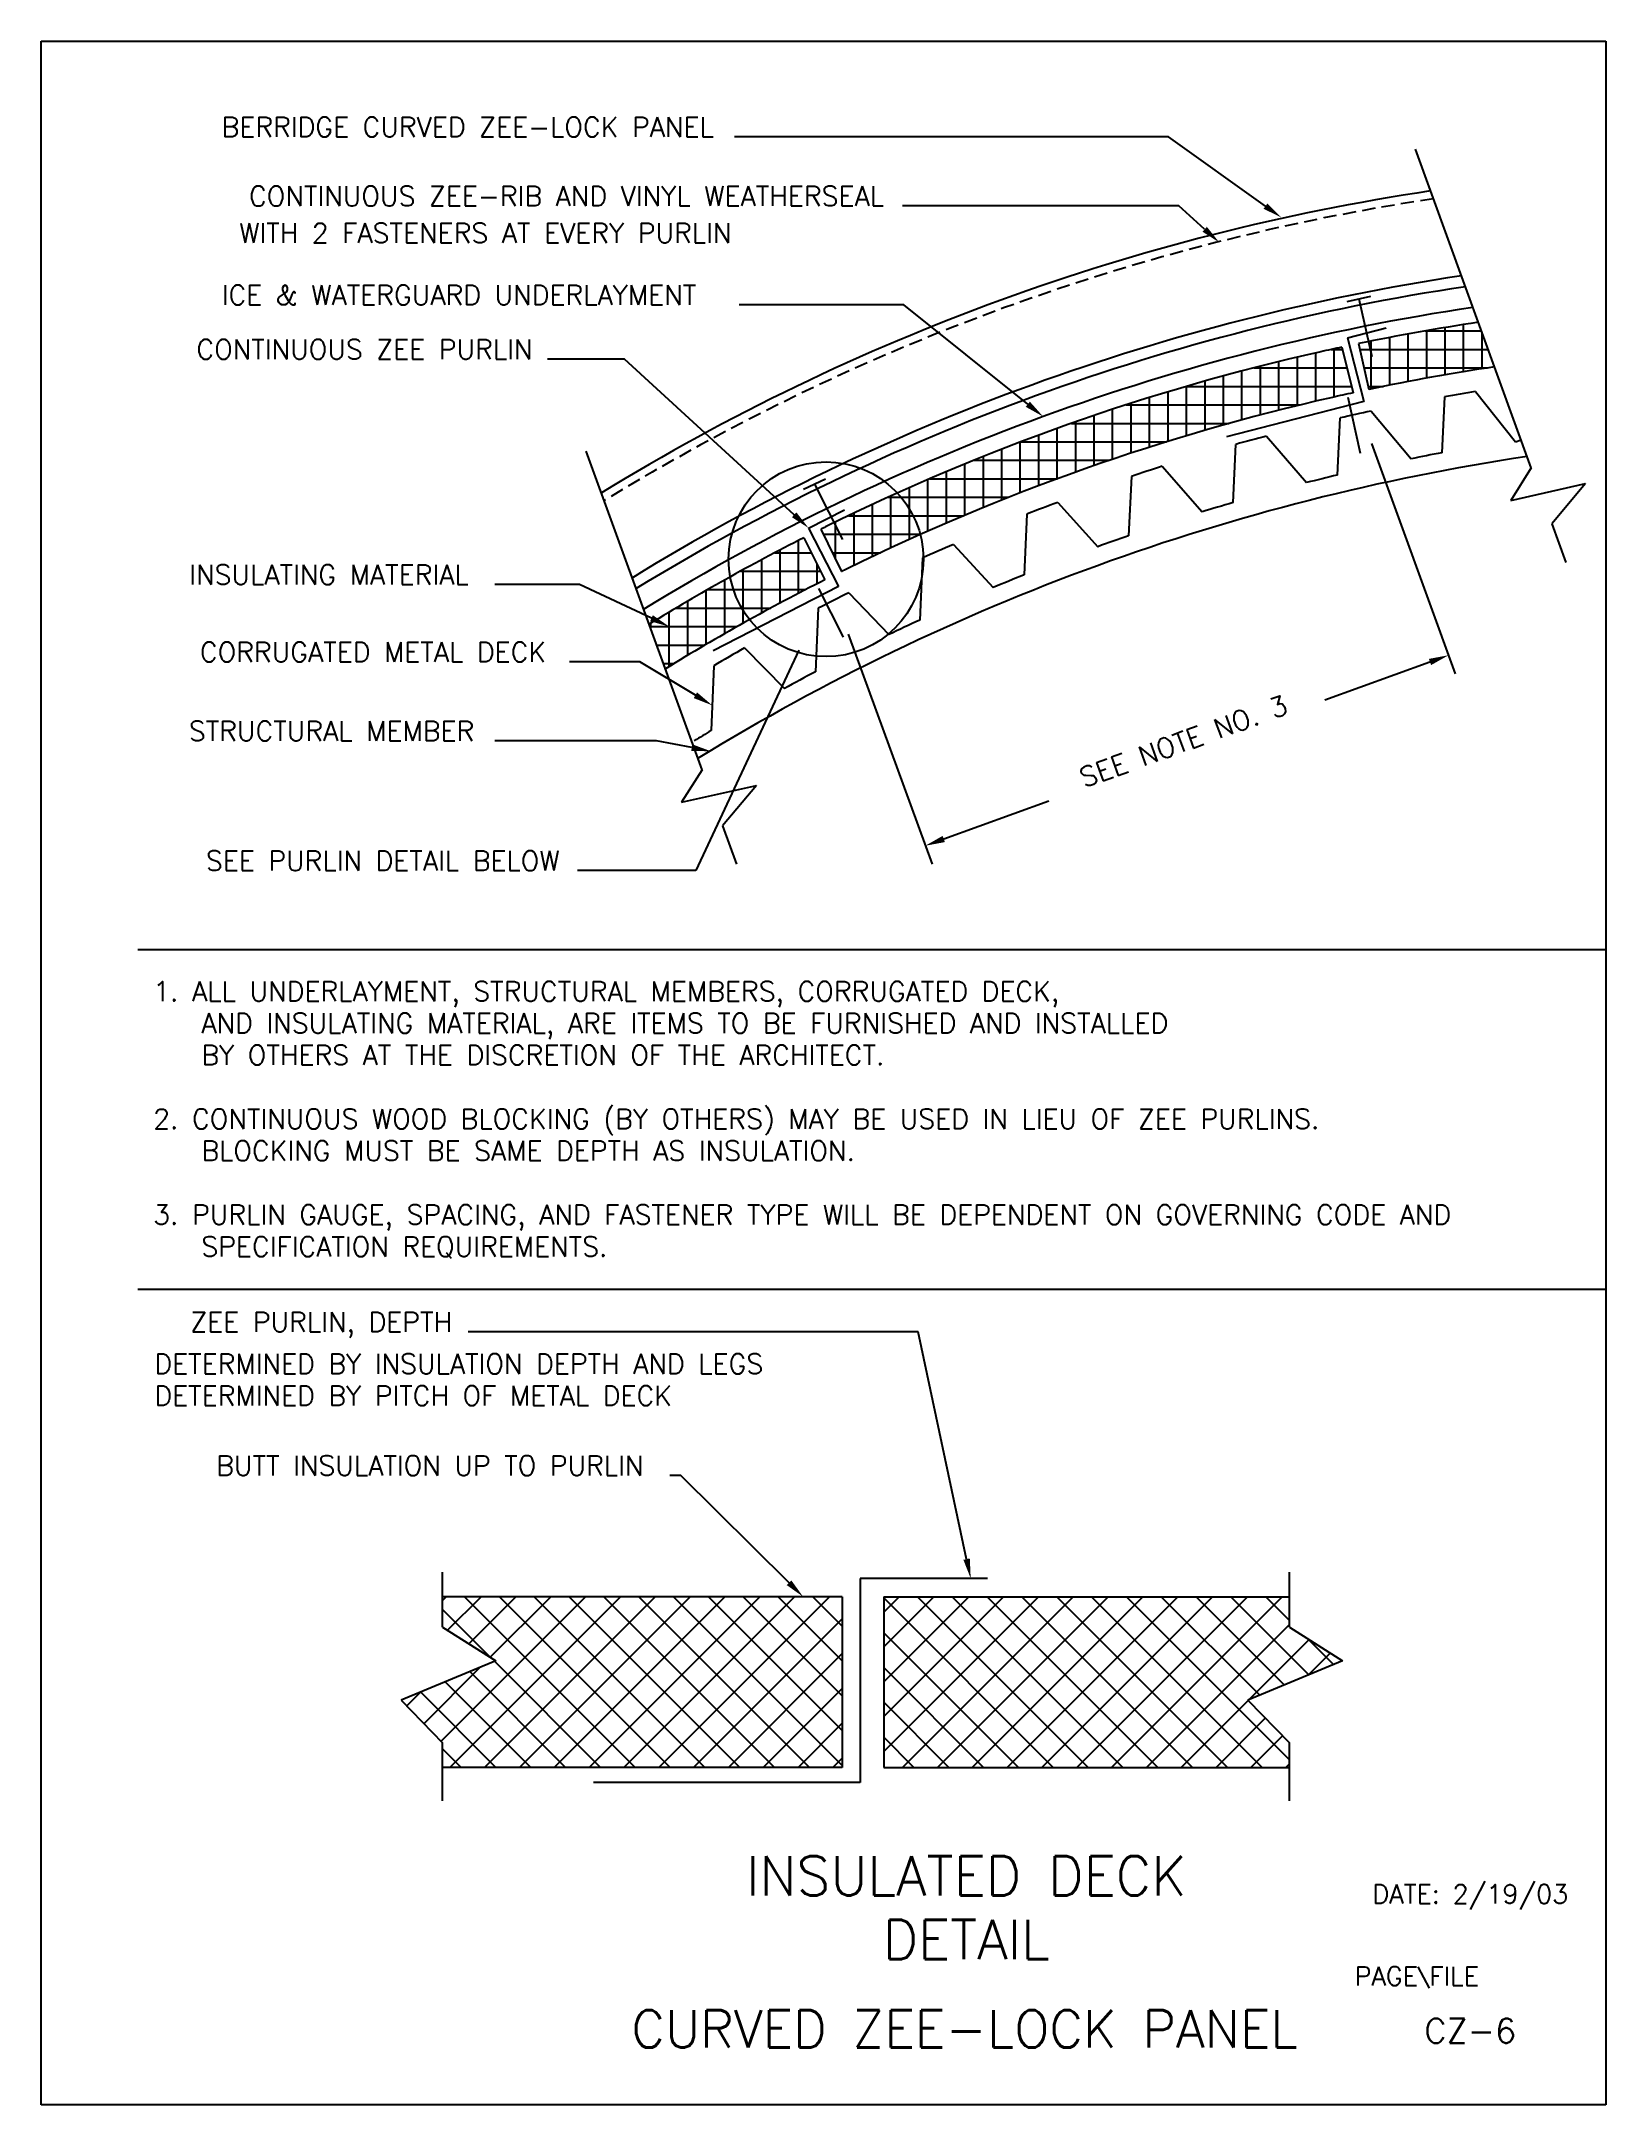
# Model space of a CAD drawing. Extents: x 0 to 23.8, y 0 to 31.4.
import ezdxf
from ezdxf.enums import TextEntityAlignment as Align

# ---------------------------------------------------------------- set-up
doc = ezdxf.new("R2010")
doc.units = 0
doc.header["$LTSCALE"] = 0.39999
doc.header["$MEASUREMENT"] = 0
doc.linetypes.add('HIDDENX2', pattern=[0.75, 0.5, -0.25])
doc.layers.get('0').update_dxf_attribs({"linetype": 'CONTINUOUS'})
doc.layers.get('DEFPOINTS').update_dxf_attribs({"linetype": 'CONTINUOUS'})
for name, color, linetype in [('BORDER', 7, 'CONTINUOUS'), ('CMP-FLSH', 7, 'CONTINUOUS'), ('DIM-TXT', 7, 'CONTINUOUS'), ('STRCTR', 7, 'CONTINUOUS')]:
    doc.layers.add(name, color=color, linetype=linetype)
doc.styles.add('ROMANS', font='romans', dxfattribs={"height": 0.3})
doc.dimstyles.get("Standard").update_dxf_attribs({"dimtxt": 0.18, "dimasz": 0.18, "dimexe": 0.18, "dimexo": 0.0625, "dimgap": 0.09, "dimtad": 0, "dimtih": 1, "dimtoh": 1, "dimdec": 4, "dimzin": 0, "dimtxsty": 'ROMANS', "dimcen": 0.09, "dimazin": 3, "dimtfac": 1, "dimtdec": 4, "dimtofl": 0, "dimtmove": 0, "dimatfit": 3, "dimtolj": 1, "dimtzin": 0})

# ---------------------------------------------------------------- blocks, each defined once
blk = doc.blocks.new('*X0')
at = {"color": 0, "linetype": 'CONTINUOUS'}
for p, q in [((5.878, 6.409), (8.081, 8.611)), ((5.902, 8.554), (5.959, 8.611)), ((5.978, 8.099), (6.49, 8.611)), ((6.013, 6.013), (8.611, 8.611)), ((8.836, 6.013), (6.238, 8.611)), ((6.304, 7.895), (7.02, 8.611)), ((6.543, 6.013), (9.141, 8.611)), ((6.629, 7.69), (7.55, 8.611)), ((9.367, 6.013), (6.769, 8.611)), ((7.074, 6.013), (9.672, 8.611)), ((9.897, 6.013), (7.299, 8.611)), ((7.604, 6.013), (10.202, 8.611)), ((10.427, 6.013), (7.829, 8.611)), ((8.134, 6.013), (10.732, 8.611)), ((10.958, 6.013), (8.36, 8.611)), ((8.665, 6.013), (11.263, 8.611)), ((11.488, 6.013), (8.89, 8.611)), ((9.195, 6.013), (11.793, 8.611)), ((11.988, 6.043), (9.42, 8.611)), ((11.988, 6.573), (9.951, 8.611)), ((11.988, 7.104), (10.481, 8.611)), ((11.988, 7.634), (11.011, 8.611)), ((11.988, 8.164), (11.542, 8.611)), ((12.619, 7.846), (13.384, 8.611)), ((12.619, 8.377), (12.854, 8.611)), ((12.619, 7.316), (13.914, 8.611)), ((12.619, 6.786), (14.445, 8.611)), ((12.619, 6.256), (14.975, 8.611)), ((15.2, 6.013), (12.619, 8.594)), ((12.907, 6.013), (15.505, 8.611)), ((15.731, 6.013), (13.133, 8.611)), ((13.438, 6.013), (16.036, 8.611)), ((16.261, 6.013), (13.663, 8.611)), ((13.968, 6.013), (16.566, 8.611)), ((16.791, 6.013), (14.193, 8.611)), ((14.498, 6.013), (17.096, 8.611)), ((17.322, 6.013), (14.724, 8.611)), ((15.028, 6.013), (17.627, 8.611)), ((17.852, 6.013), (15.254, 8.611)), ((15.559, 6.013), (18.157, 8.611)), ((18.382, 6.013), (15.784, 8.611)), ((16.089, 6.013), (18.687, 8.611)), ((18.796, 6.13), (16.315, 8.611)), ((18.346, 7.11), (16.845, 8.611)), ((18.72, 7.266), (17.375, 8.611)), ((19.094, 7.422), (17.906, 8.611)), ((18.796, 8.251), (18.436, 8.611)), ((6.629, 7.69), (5.902, 8.417)), ((9.725, 6.013), (11.988, 8.276)), ((16.619, 6.013), (18.796, 8.189)), ((14.67, 6.013), (12.619, 8.063)), ((18.175, 7.038), (19.095, 7.958)), ((19.468, 7.579), (19.077, 7.97)), ((8.306, 6.013), (6.692, 7.627)), ((10.256, 6.013), (11.988, 7.746)), ((19.086, 7.419), (19.421, 7.754)), ((5.617, 6.678), (6.477, 7.538)), ((7.245, 6.013), (5.944, 7.315)), ((7.776, 6.013), (6.318, 7.471)), ((14.14, 6.013), (12.619, 7.533)), ((5.356, 6.947), (5.566, 7.157)), ((6.715, 6.013), (5.57, 7.158)), ((10.786, 6.013), (11.988, 7.215)), ((13.609, 6.013), (12.619, 7.003)), ((17.15, 6.013), (18.167, 7.03)), ((11.316, 6.013), (11.988, 6.685)), ((17.68, 6.013), (18.429, 6.762)), ((6.185, 6.013), (5.902, 6.295)), ((13.079, 6.013), (12.619, 6.472)), ((18.21, 6.013), (18.69, 6.493)), ((11.847, 6.013), (11.988, 6.155)), ((18.741, 6.013), (18.796, 6.068))]:
    blk.add_line(p, q, dxfattribs=at)
blk = doc.blocks.new('*D2')
at = {"color": 3, "linetype": 'BYBLOCK'}
for p, q in [((20.253, 25.285), (21.528, 21.782)), ((12.287, 22.385), (13.562, 18.882)), ((21.144, 21.961), (19.543, 21.379)), ((13.741, 19.267), (15.341, 19.849))]:
    blk.add_line(p, q, dxfattribs=at)
for points in [[(21.127, 22.008), (21.161, 21.914), (21.426, 22.064)], [(13.724, 19.314), (13.758, 19.22), (13.459, 19.164)]]:
    blk.add_solid(points, dxfattribs=at)
at = {"layer": 'DEFPOINTS', "color": 0, "linetype": 'BYBLOCK'}
for p in [(20.151, 25.567), (12.184, 22.667), (21.426, 22.064)]:
    blk.add_point(p, dxfattribs=at)
at = {"color": 3, "linetype": 'BYBLOCK', "style": 'ROMANS'}
blk.add_text('SEE NOTE NO. 3', height=0.3, rotation=20, dxfattribs=at).set_placement((17.442, 20.614), align=Align.CENTER)

msp = doc.modelspace()

# ---------------------------------------------------------------- hatches: boundary and pattern name
at = {"layer": 'DIM-TXT', "linetype": 'CONTINUOUS'}
h = msp.add_hatch(dxfattribs=at)
h.set_pattern_fill('NET', color=4, scale=2.25, style=0)
h.paths.add_polyline_path([(11.93027, 23.21145), (11.62863, 23.82012), (11.60096, 23.8478, 0.00976317), (10.43951, 23.22899, 0.04785341), (10.41261, 22.94851, 0.08701941), (10.50065, 22.44648, -0.01202957)])
h.paths.add_polyline_path([(10.41261, 22.94851, -0.04785341), (10.43951, 23.22899, 0.01016267), (9.25718, 22.53722), (9.50399, 21.85911, -0.00858236), (10.50065, 22.44648, -0.08701941)])
h.paths.add_polyline_path([(13.10849, 23.7775, 0.1368112), (12.50343, 24.28943, 0.00462655), (11.94169, 24.01846, 0.00061288), (11.86766, 23.98179), (12.18617, 23.3392, -0.00067987), (12.2684, 23.37968, -0.00689563)])
h.paths.add_polyline_path([(15.58434, 24.79166), (15.33752, 25.46977, 0.02278588), (12.50343, 24.28943, -0.1368112), (13.10849, 23.7775, -0.019855)])
h.paths.add_polyline_path([(19.65872, 25.98985, -0.00238285), (19.97232, 26.05939), (19.80041, 26.75364, 0.00243598), (19.47966, 26.68325, 0.0320511), (15.33752, 25.46977), (15.58434, 24.79166, -0.03153534)])
h.paths.add_polyline_path([(22.12716, 26.45357), (21.88035, 27.13168, 0.01375726), (20.05477, 26.80714), (20.21506, 26.11106, -0.01441285)])

# ---------------------------------------------------------------- linework, layer by layer
at = {"color": 5, "linetype": 'CONTINUOUS'}
for p, q in [((0, 0), (0, 31.41)), ((0, 31.41), (23.82, 31.41)), ((23.82, 31.41), (23.82, 0)), ((23.82, 0), (0, 0))]:
    msp.add_line(p, q, dxfattribs=at)
at = {"layer": 'BORDER', "color": 5}
for p, q in [((1.4727, 17.58599), (23.82, 17.58599)), ((1.4727, 12.41377), (23.82, 12.41377))]:
    msp.add_line(p, q, dxfattribs=at)
at = {"layer": 'CMP-FLSH', "color": 6, "linetype": 'CONTINUOUS'}
for p, q in [((19.88056, 27.44724), (20.24419, 27.53041)), ((20.06238, 27.48883), (20.25946, 26.60931)), ((19.89147, 25.99118), (20.08201, 25.14088)), ((11.60323, 24.59211), (11.94196, 24.74832)), ((11.77259, 24.67021), (12.1993, 23.82761)), ((11.83151, 23.08127), (12.2082, 22.33744))]:
    msp.add_line(p, q, dxfattribs=at)
at = {"layer": 'CMP-FLSH', "color": 1, "linetype": 'CONTINUOUS'}
for p, q in [((14.40452, 8.01172), (12.46603, 8.01172)), ((12.46603, 8.01172), (12.46603, 4.90336)), ((12.46603, 4.90336), (8.40872, 4.90336))]:
    msp.add_line(p, q, dxfattribs=at)
at = {"layer": 'DIM-TXT', "color": 3, "linetype": 'CONTINUOUS'}
for p, q in [((17.16227, 29.95593), (10.55516, 29.95593)), ((17.31881, 28.90277), (13.11418, 28.90277)), ((13.13312, 27.39827), (10.62455, 27.39827)), ((8.87803, 26.57079), (7.70756, 26.57079)), ((8.19743, 23.13965), (6.9048, 23.13965)), ((9.11142, 21.96251), (8.04307, 21.96251)), ((9.95934, 21.4551), (9.11142, 21.96251)), ((9.36772, 20.76096), (6.9048, 20.76096)), ((13.35312, 11.76479), (6.49757, 11.76479)), ((14.08882, 8.30516), (13.35312, 11.76479)), ((9.73946, 9.57963), (9.56882, 9.57963)), ((11.38607, 7.94473), (9.73946, 9.57963))]:
    msp.add_line(p, q, dxfattribs=at)
at = {"layer": 'DIM-TXT', "color": 4, "linetype": 'CONTINUOUS'}
for p, q in [((19.80041, 26.75364), (19.97232, 26.05939)), ((20.05477, 26.80714), (20.21506, 26.11106)), ((21.83723, 26.07815), (22.44539, 25.31158)), ((20.24729, 25.77986), (20.85545, 25.05437)), ((21.36739, 25.99821), (21.3253, 25.14611)), ((19.73536, 24.80746), (19.77745, 25.67648)), ((18.14542, 24.38725), (18.18751, 25.27377)), ((18.65735, 25.40137), (19.26551, 24.6919)), ((17.06741, 24.93983), (17.67557, 24.24701)), ((16.59757, 24.78704), (16.55548, 23.88226)), ((15.00763, 24.21237), (14.96554, 23.28839)), ((15.47748, 24.39162), (16.08563, 23.71623)), ((11.86766, 23.98179), (12.18617, 23.3392)), ((11.61211, 23.85346), (11.93027, 23.21145)), ((13.88754, 23.7521), (14.49569, 23.09515)), ((13.41769, 23.54483), (13.3756, 22.60044)), ((12.2976, 23.0155), (12.90575, 22.37823)), ((11.82775, 22.77822), (11.78566, 21.81192)), ((10.70766, 22.17451), (11.31581, 21.55849)), ((10.23781, 21.9047), (10.19825, 20.91609))]:
    msp.add_line(p, q, dxfattribs=at)
at = {"layer": 'DIM-TXT', "color": 2, "linetype": 'CONTINUOUS'}
for p, q in [((11.53473, 22.14157), (9.9664, 18.78497)), ((9.9664, 18.78497), (8.16596, 18.78497))]:
    msp.add_line(p, q, dxfattribs=at)
at = {"layer": 'DIM-TXT', "color": 3, "linetype": 'CONTINUOUS'}
for points in [[(18.63975, 28.90073), (17.16227, 29.95593)], [(17.71316, 28.54835), (17.31881, 28.90277)], [(15.0208, 25.8846), (13.13312, 27.39827)], [(11.46278, 24.20245), (8.87803, 26.57079)], [(9.29085, 22.62729), (8.19743, 23.13965)], [(9.90498, 20.65794), (9.36772, 20.76096)]]:
    msp.add_lwpolyline(points, dxfattribs=at)
at = {"layer": 'DIM-TXT', "color": 2, "linetype": 'CONTINUOUS'}
msp.add_circle((11.94829, 23.52527), 1.4827, dxfattribs=at)
at = {"layer": 'DIM-TXT', "color": 1, "linetype": 'CONTINUOUS'}
for centre in [(26.13642, -4.19996), (26.6065, -5.49149), (26.66685, -5.65731)]:
    msp.add_arc(centre, 33.70136, 98.504031, 121.495969, dxfattribs=at)
at = {"layer": 'DIM-TXT', "color": 9, "linetype": 'HIDDENX2'}
msp.add_arc((26.17917, -4.31742), 33.70136, 98.504031, 121.49597, dxfattribs=at)
at = {"layer": 'DIM-TXT', "color": 6, "linetype": 'CONTINUOUS'}
msp.add_arc((26.78139, -5.97199), 33.70136, 98.504031, 121.495969, dxfattribs=at)
at = {"layer": 'DIM-TXT', "color": 4, "linetype": 'CONTINUOUS'}
for centre, start, end in [((26.86407, -6.19915), 98.504031, 101.656762), ((26.86407, -6.19915), 102.098658, 102.656942), ((26.86407, -6.19915), 102.656942, 116.281557), ((27.11088, -6.87726), 98.504031, 101.806981), ((27.25472, -7.18493), 99.250426, 100.060698), ((27.11088, -6.87726), 102.775025, 116.130169), ((27.11088, -6.87726), 102.228918, 102.775025), ((27.25472, -7.18493), 102.000908, 102.818813), ((27.25472, -7.18493), 104.779777, 105.607504), ((27.54916, -7.97556), 100.64229, 101.456171), ((27.6074, -8.24145), 98.504031, 121.495969), ((27.25472, -7.18493), 107.594704, 108.434676), ((27.54916, -7.97556), 103.406254, 104.228854), ((27.25472, -7.18493), 110.454233, 111.309183), ((27.54916, -7.97556), 106.202403, 107.036021), ((26.86407, -6.19915), 116.281557, 116.42202), ((27.54916, -7.97556), 109.038819, 109.886023), ((26.86407, -6.19915), 116.908187, 121.495969), ((27.25472, -7.18493), 113.368069, 114.241139), ((27.11088, -6.87726), 116.130169, 116.285983), ((27.54916, -7.97556), 111.924591, 112.788308), ((27.11088, -6.87726), 116.772243, 121.495969), ((27.25472, -7.18493), 116.347462, 117.242346), ((27.54916, -7.97556), 114.870154, 115.753784), ((27.25472, -7.18493), 119.405734, 120.326867), ((27.54916, -7.97556), 117.887732, 118.795318), ((27.54916, -7.97556), 120.986963, 121.495969)]:
    msp.add_arc(centre, 33.70136, start, end, dxfattribs=at)
at = {"layer": 'DIM-TXT', "color": 3, "linetype": 'CONTINUOUS'}
for points in [[(18.66881, 28.94142), (18.88389, 28.72638), (18.6107, 28.86004)], [(17.74658, 28.58553), (17.93628, 28.34781), (17.67973, 28.51116)], [(15.05208, 25.92361), (15.25484, 25.69693), (14.98952, 25.8456)], [(11.49656, 24.23932), (11.68397, 23.99978), (11.429, 24.16559)], [(9.31206, 22.67257), (9.5625, 22.5), (9.26963, 22.58202)], [(9.98502, 21.498), (9.93367, 21.41219), (10.21677, 21.30105)], [(9.9144, 20.70705), (10.19962, 20.60145), (9.89557, 20.60884)], [(14.13773, 8.31556), (14.03992, 8.29476), (14.15122, 8.01172)], [(11.4213, 7.98021), (11.35085, 7.90925), (11.59896, 7.73336)]]:
    msp.add_solid(points, dxfattribs=at)
at = {"layer": 'STRCTR', "color": 2, "linetype": 'CONTINUOUS'}
for p, q in [((22.687, 24.91542), (20.92146, 29.76619)), ((10.06383, 20.32096), (8.29829, 25.17173)), ((22.687, 24.91542), (22.37345, 24.42129)), ((22.37345, 24.42129), (23.51352, 24.67635)), ((23.51352, 24.67635), (22.99707, 24.0635)), ((22.99707, 24.0635), (23.21074, 23.47645)), ((10.06383, 20.32096), (9.75028, 19.82683)), ((9.75028, 19.82683), (10.89035, 20.08189)), ((10.89035, 20.08189), (10.3739, 19.46904)), ((10.3739, 19.46904), (10.58757, 18.88199)), ((6.10958, 7.26943), (6.10958, 8.10451)), ((19.0028, 7.26943), (19.0028, 8.10451)), ((6.10958, 7.26943), (6.92104, 6.7591)), ((19.0028, 7.26943), (19.81426, 6.7591)), ((6.92104, 6.7591), (5.47844, 6.15598)), ((19.81426, 6.7591), (18.37166, 6.15598)), ((5.47844, 6.15598), (6.10958, 5.50648)), ((18.37166, 6.15598), (19.0028, 5.50648)), ((6.10958, 4.625), (6.10958, 5.50648)), ((19.0028, 4.625), (19.0028, 5.50648))]:
    msp.add_line(p, q, dxfattribs=at)
at = {"layer": 'STRCTR', "color": 1, "linetype": 'CONTINUOUS'}
for p, q in [((19.88566, 26.89481), (20.47891, 27.048)), ((19.88566, 26.89481), (20.13569, 25.92657)), ((20.13569, 25.92657), (18.04349, 25.38629)), ((11.68397, 23.99978), (12.22947, 24.27878)), ((11.68397, 23.99978), (12.13932, 23.10947)), ((12.13932, 23.10947), (10.23151, 22.13373))]:
    msp.add_line(p, q, dxfattribs=at)
at = {"layer": 'STRCTR', "color": 4, "linetype": 'CONTINUOUS'}
for p, q in [((22.44539, 25.31158), (22.53141, 25.34288)), ((12.19554, 7.73336), (6.10958, 7.73336)), ((12.19554, 7.73336), (12.19554, 5.13533)), ((12.82667, 7.73336), (12.82667, 5.13533)), ((12.82667, 7.73336), (19.0028, 7.73336)), ((12.19554, 5.13533), (6.10958, 5.13533)), ((12.82667, 5.13533), (19.0028, 5.13533))]:
    msp.add_line(p, q, dxfattribs=at)

# ---------------------------------------------------------------- block references
msp.add_blockref('*X0', (0.20721, -0.87755), dxfattribs=at)

# ---------------------------------------------------------------- texts
at = {"layer": 'BORDER', "color": 3, "linetype": 'CONTINUOUS', "style": 'ROMANS'}
for s, p in [('INSULATED DECK', (14.0844, 3.18616)), ('DETAIL', (14.0844, 2.21473))]:
    msp.add_text(s, height=0.6, dxfattribs=at).set_placement(p, align=Align.CENTER)
msp.add_text('DATE: 2/19/03', height=0.2853, dxfattribs=at).set_placement((21.7575, 3.1875), align=Align.MIDDLE)
msp.add_text('PAGE\\FILE', height=0.2853, dxfattribs=at).set_placement((19.995, 1.8147))
at = {"layer": 'BORDER', "color": 5, "style": 'ROMANS'}
msp.add_text('CURVED ZEE-LOCK PANEL', height=0.5690993, dxfattribs=at).set_placement((14.05739, 1.15393), align=Align.MIDDLE)
at = {"layer": 'BORDER', "color": 2, "linetype": 'CONTINUOUS', "style": 'ROMANS'}
msp.add_text('CZ-6', height=0.375, dxfattribs=at).set_placement((21.7575, 1.125), align=Align.MIDDLE)
at = {"layer": 'DIM-TXT', "color": 3, "linetype": 'CONTINUOUS', "style": 'ROMANS'}
for s, p in [('BERRIDGE CURVED ZEE-LOCK PANEL', (10.24084, 29.95593)), ('CONTINUOUS ZEE-RIB AND VINYL WEATHERSEAL ', (13.03791, 28.90277)), ('WITH 2 FASTENERS AT EVERY PURLIN ', (10.71469, 28.34141)), ('ICE & WATERGUARD UNDERLAYMENT', (9.97373, 27.39827)), ('CONTINUOUS ZEE PURLIN', (7.47961, 26.57079)), ('INSULATING MATERIAL', (6.50845, 23.13965)), ('CORRUGATED METAL DECK', (7.68689, 21.96251)), ('STRUCTURAL MEMBER', (6.59223, 20.76096)), ('ZEE PURLIN, DEPTH', (6.2552, 11.76479)), ('BUTT INSULATION UP TO PURLIN', (9.16946, 9.57963))]:
    msp.add_text(s, height=0.3, dxfattribs=at).set_placement(p, align=Align.RIGHT)
at = {"layer": 'DIM-TXT', "color": 4, "linetype": 'CONTINUOUS', "style": 'ROMANS'}
msp.add_text('SEE PURLIN DETAIL BELOW', height=0.3, dxfattribs=at).set_placement((7.89258, 18.78497), align=Align.RIGHT)
at = {"layer": 'DIM-TXT', "color": 3, "linetype": 'CONTINUOUS', "style": 'ROMANS'}
for s, p in [('1. ALL UNDERLAYMENT, STRUCTURAL MEMBERS, CORRUGATED DECK, ', (1.7046, 16.79937)), ('AND INSULATING MATERIAL, ARE ITEMS TO BE FURNISHED AND INSTALLED ', (2.437, 16.31366)), ('BY OTHERS AT THE DISCRETION OF THE ARCHITECT.', (2.437, 15.82794)), ('2. CONTINUOUS WOOD BLOCKING (BY OTHERS) MAY BE USED IN LIEU OF ZEE PURLINS.', (1.7046, 14.85651)), ('BLOCKING MUST BE SAME DEPTH AS INSULATION.', (2.437, 14.3708)), ('3. PURLIN GAUGE, SPACING, AND FASTENER TYPE WILL BE DEPENDENT ON GOVERNING CODE AND', (1.7046, 13.39937)), ('SPECIFICATION REQUIREMENTS.', (2.437, 12.91366)), ('DETERMINED BY INSULATION DEPTH AND LEGS', (1.72191, 11.12794)), ('DETERMINED BY PITCH OF METAL DECK', (1.72191, 10.64222))]:
    msp.add_text(s, height=0.3, dxfattribs=at).set_placement(p)

# ---------------------------------------------------------------- dimensions: what is measured, and where the dimension line sits
at = {"layer": 'DIM-TXT', "color": 1, "linetype": 'CONTINUOUS'}
dim = msp.add_aligned_dim(p1=(12.18406, 22.66702), p2=(20.15066, 25.56662), distance=-3.72765, text='SEE NOTE NO. 3', dimstyle='Standard', dxfattribs=at)
dim.commit()
dim.dimension.update_dxf_attribs({"geometry": '*D2', "text_midpoint": (17.44229, 20.61397)})

doc.saveas('drawing.dxf')
